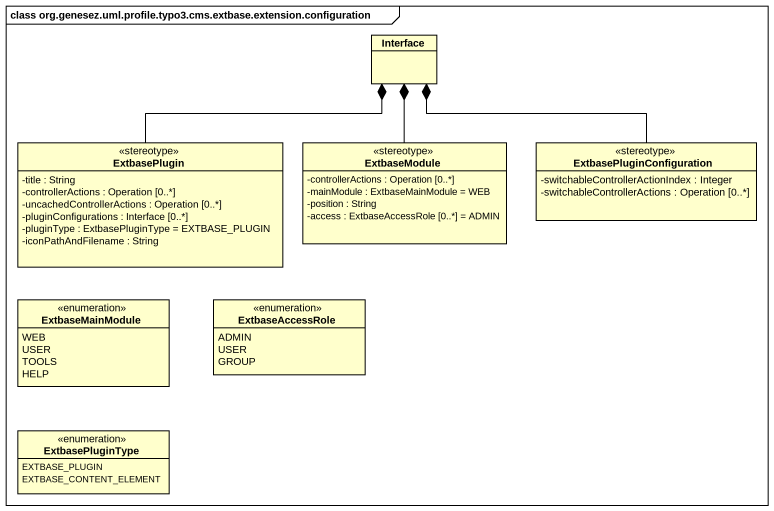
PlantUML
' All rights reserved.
@startuml
mainframe class org.genesez.uml.profile.typo3.cms.extbase.extension.configuration
hide circle
hide empty members
skinparam classAttributeIconSize 0
class "Interface" as Interface_
class ExtbasePlugin <<stereotype>> {
  -title : String
  -controllerActions : Operation [0..*]
  -uncachedControllerActions : Operation [0..*]
  -pluginConfigurations : Interface [0..*]
  -pluginType : ExtbasePluginType = EXTBASE_PLUGIN
  -iconPathAndFilename : String
}
class ExtbaseModule <<stereotype>> {
  -controllerActions : Operation [0..*]
  -mainModule : ExtbaseMainModule = WEB
  -position : String
  -access : ExtbaseAccessRole [0..*] = ADMIN
}
class ExtbasePluginConfiguration <<stereotype>> {
  -switchableControllerActionIndex : Integer
  -switchableControllerActions : Operation [0..*]
}
enum ExtbaseMainModule {
  WEB
  USER
  TOOLS
  HELP
}
enum ExtbaseAccessRole {
  ADMIN
  USER
  GROUP
}
enum ExtbasePluginType {
  EXTBASE_PLUGIN
  EXTBASE_CONTENT_ELEMENT
}
ExtbasePlugin -right-* Interface_
ExtbaseModule -up-* Interface_
ExtbasePluginConfiguration -left-* Interface_
@enduml
